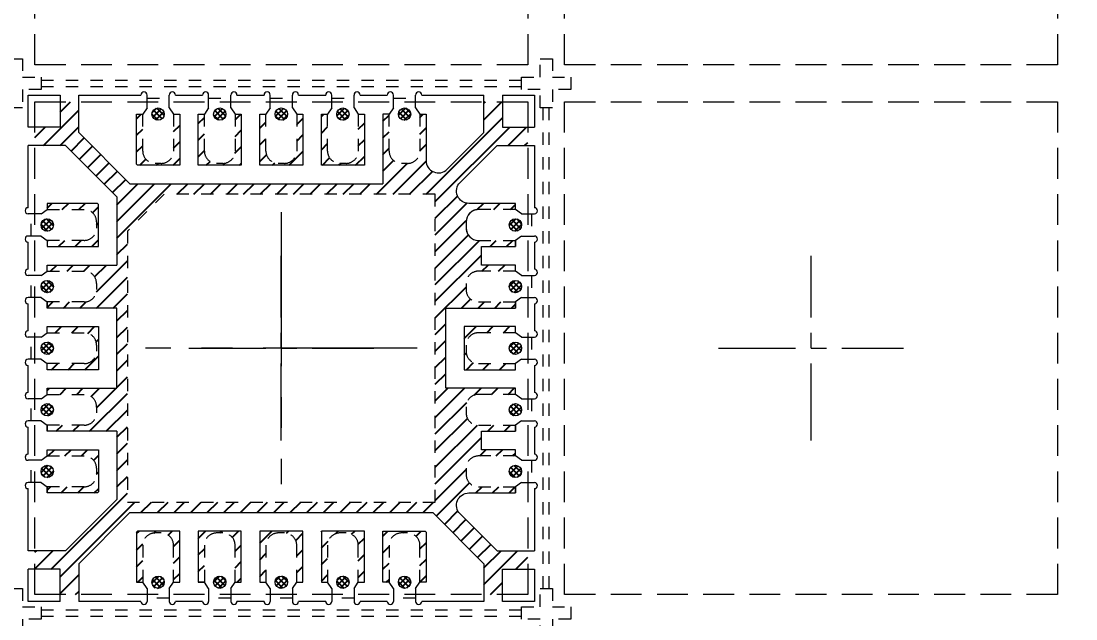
# Model space of a CAD drawing. Header units: millimetres. Extents: x -176 to -53, y -166 to -6.
# Drawn here: x -140.25 to -131.69, y -83.49 to -78.64 of the extents above; entities that cross this region are included whole.
import ezdxf

# ---------------------------------------------------------------- set-up
doc = ezdxf.new("R2010")
doc.units = ezdxf.units.MM
for name, pattern in [('CENTER', [2, 1.25, -0.25, 0.25, -0.25]), ('DASHED', [0.75, 0.5, -0.25]), ('HIDDEN', [0.375, 0.25, -0.125]), ('点画线', [18, 12, -2, 2, -2])]:
    doc.linetypes.add(name, pattern=pattern)
doc.layers.get('Defpoints').update_dxf_attribs({"lineweight": 18})
for name, color, linetype, lineweight in [('1', 7, 'Continuous', 18), ('1D', 4, 'Continuous', 18), ('2D', 4, 'Continuous', 18), ('PKG', 6, 'HIDDEN', 9), ('中心线层', 1, '点画线', 18), ('引线框架', 7, 'Continuous', 20)]:
    doc.layers.add(name, color=color, linetype=linetype, lineweight=lineweight)
for name, color, linetype in [('HALF ETCH ON TOP SIDE', 6, 'Continuous'), ('HATCH', 4, 'Continuous'), ('中心线', 1, 'CENTER'), ('标注', 4, 'Continuous')]:
    doc.layers.add(name, color=color, linetype=linetype)
doc.styles.add('宋体', font='SimSun.ttf')
doc.dimstyles.new('St. ZB', dxfattribs={"dimtxt": 1.25, "dimasz": 0.8, "dimexe": 0.3, "dimexo": 0.2, "dimgap": 0.3, "dimtad": 0, "dimdec": 3, "dimzin": 0, "dimdsep": 46, "dimtxsty": '宋体', "dimcen": 0.09, "dimdle": 1.6, "dimclrd": 7, "dimclre": 1, "dimclrt": 256, "dimadec": 0, "dimazin": 0, "dimtfac": 1, "dimtdec": 3, "dimtmove": 0, "dimatfit": 3, "dimfxl": 1, "dimtolj": 1, "dimtzin": 0, "dimarcsym": 0})
pattern_1 = [(45, (-187.38527, -90.59044), (-0.06735192, 0.06735192), [])]
pattern_2 = [(45, (-176.575557, -90.767293), (-0.02245064, 0.02245064), []), (135, (-176.575557, -90.767293), (-0.02245064, -0.02245064), [])]

# ---------------------------------------------------------------- blocks, each defined once
blk = doc.blocks.new('*D37')
at = {"layer": 'Defpoints', "color": 0, "transparency": 16777216}
for p in [(2203.7106, 712.4524), (2158.4985, 638.9782), (2164.9663, 638.9644)]:
    blk.add_point(p, dxfattribs=at)
at = {"layer": '标注', "color": 4, "linetype": 'Continuous', "lineweight": 5, "transparency": 16777216}
for p, q in [((2160.0985, 638.9782), (2158.4985, 638.9782)), ((2161.6985, 638.9644), (2160.0985, 638.9782)), ((2164.4663, 638.9644), (2161.6985, 638.9644))]:
    blk.add_line(p, q, dxfattribs=at)
at = {"layer": '标注', "lineweight": 0, "transparency": 16777216, "insert": (2149.7907, 638.9782), "char_height": 1.25, "attachment_point": 5, "style": '宋体'}
blk.add_mtext('\\A1;73.4880%%p0.300 TAPE', dxfattribs=at)
blk = doc.blocks.new('*D38')
at = {"layer": 'Defpoints', "color": 0, "transparency": 16777216}
for p in [(2203.7106, 712.4524), (2158.5773, 635.9498), (2165.4606, 635.9644)]:
    blk.add_point(p, dxfattribs=at)
at = {"layer": '标注', "color": 4, "linetype": 'Continuous', "lineweight": 5, "transparency": 16777216}
for p, q in [((2160.1773, 635.9498), (2158.5773, 635.9498)), ((2161.7773, 635.9644), (2160.1773, 635.9498)), ((2164.9606, 635.9644), (2161.7773, 635.9644))]:
    blk.add_line(p, q, dxfattribs=at)
at = {"layer": '标注', "lineweight": 0, "transparency": 16777216, "insert": (2155.704, 635.9498), "char_height": 1.25, "attachment_point": 5, "style": '宋体'}
blk.add_mtext('\\A1;76.488', dxfattribs=at)
blk = doc.blocks.new('*D45')
at = {"layer": 'Defpoints', "color": 0, "transparency": 16777216}
for p in [(2203.7106, 712.4524), (2158.0461, 647.4644), (2164.4606, 647.4644)]:
    blk.add_point(p, dxfattribs=at)
at = {"layer": '标注', "color": 4, "linetype": 'Continuous', "lineweight": 5, "transparency": 16777216}
blk.add_line((2163.9606, 647.4644), (2158.0461, 647.4644), dxfattribs=at)
at = {"layer": '标注', "lineweight": 0, "transparency": 16777216, "insert": (2155.1588, 647.4644), "char_height": 1.25, "attachment_point": 5, "style": '宋体'}
blk.add_mtext('\\A1;64.988', dxfattribs=at)
blk = doc.blocks.new('*D47')
at = {"layer": 'Defpoints', "color": 0, "transparency": 16777216}
for p in [(2203.7106, 712.4524), (2168.9606, 639.9644), (2167.6683, 632.4048)]:
    blk.add_point(p, dxfattribs=at)
at = {"layer": '标注', "color": 4, "linetype": 'Continuous', "lineweight": 5, "transparency": 16777216}
for p, q in [((2168.9606, 639.4644), (2168.9606, 635.6048)), ((2168.9606, 635.6048), (2167.6683, 634.0048)), ((2167.6683, 634.0048), (2167.6683, 632.4048))]:
    blk.add_line(p, q, dxfattribs=at)
at = {"layer": '标注', "lineweight": 0, "transparency": 16777216, "insert": (2167.6683, 629.521), "char_height": 1.25, "attachment_point": 5, "rotation": 90, "style": '宋体'}
blk.add_mtext('\\A1;34.750', dxfattribs=at)

msp = doc.modelspace()

# ---------------------------------------------------------------- hatches: boundary and pattern name
at = {"layer": 'HALF ETCH ON TOP SIDE'}
h = msp.add_hatch(dxfattribs=at)
h.set_pattern_fill('ANSI37', color=6, scale=0.01)
h.set_pattern_definition(pattern_2)
h.paths.add_polyline_path([(-139.1888, -79.3903, 1), (-139.0888, -79.3903, 1)])
h.paths.add_polyline_path([(-138.6888, -79.3903, 1), (-138.5888, -79.3903, 1)])
h.paths.add_polyline_path([(-138.1888, -79.3903, 1), (-138.0888, -79.3903, 1)])
h.paths.add_polyline_path([(-137.5888, -79.3903, 1), (-137.6888, -79.3903, 1)])
h.paths.add_polyline_path([(-137.1888, -79.3903, 1), (-137.0888, -79.3903, 1)])
h = msp.add_hatch(dxfattribs=at)
h.set_pattern_fill('ANSI37', color=6, scale=0.01)
h.set_pattern_definition(pattern_2)
h.paths.add_polyline_path([(-140.0388, -82.3404, 1), (-140.0388, -82.2404, 1)])
h.paths.add_polyline_path([(-140.0388, -81.8404, 1), (-140.0388, -81.7404, 1)])
h.paths.add_polyline_path([(-140.0388, -81.3404, 1), (-140.0388, -81.2404, 1)])
h.paths.add_polyline_path([(-140.0388, -80.7404, 1), (-140.0388, -80.8404, 1)])
h.paths.add_polyline_path([(-140.0388, -80.3404, 1), (-140.0388, -80.2404, 1)])
h = msp.add_hatch(dxfattribs=at)
h.set_pattern_fill('ANSI37', color=6, scale=0.01)
h.set_pattern_definition(pattern_2)
h.paths.add_polyline_path([(-136.2388, -82.3404, -1), (-136.2388, -82.2404, -1)])
h.paths.add_polyline_path([(-136.2388, -81.8404, -1), (-136.2388, -81.7404, -1)])
h.paths.add_polyline_path([(-136.2388, -81.3404, -1), (-136.2388, -81.2404, -1)])
h.paths.add_polyline_path([(-136.2388, -80.7404, -1), (-136.2388, -80.8404, -1)])
h.paths.add_polyline_path([(-136.2388, -80.3404, -1), (-136.2388, -80.2404, -1)])
h = msp.add_hatch(dxfattribs=at)
h.set_pattern_fill('ANSI37', color=6, scale=0.01)
h.set_pattern_definition(pattern_2)
h.paths.add_polyline_path([(-139.1888, -83.1903, -1), (-139.0888, -83.1903, -1)])
h.paths.add_polyline_path([(-138.6888, -83.1903, -1), (-138.5888, -83.1903, -1)])
h.paths.add_polyline_path([(-138.1888, -83.1903, -1), (-138.0888, -83.1903, -1)])
h.paths.add_polyline_path([(-137.5888, -83.1903, -1), (-137.6888, -83.1903, -1)])
h.paths.add_polyline_path([(-137.1888, -83.1903, -1), (-137.0888, -83.1903, -1)])
at = {"layer": 'HATCH'}
h = msp.add_hatch(dxfattribs=at)
h.set_pattern_fill('ANSI31', color=256, scale=0.03)
h.set_pattern_definition(pattern_1)
h.paths.add_polyline_path([(-140.1388, -79.4953), (-139.9548, -79.4953), (-139.9338, -79.4742), (-139.9338, -79.2903), (-139.7838, -79.2903), (-139.7838, -79.5393), (-139.3675, -79.9553), (-137.3138, -79.9553), (-137.3138, -79.3903), (-137.2638, -79.3903), (-137.2638, -79.6903, 0.414214), (-137.1638, -79.7903), (-137.1138, -79.7903, 0.414214), (-137.0138, -79.6903), (-137.0138, -79.3903), (-136.9638, -79.3903), (-136.9638, -79.7677, 0.668127), (-136.7931, -79.8384), (-136.4938, -79.5393), (-136.4938, -79.2903), (-136.3438, -79.2903), (-136.3438, -79.4953), (-136.1388, -79.4953), (-136.1388, -79.6453), (-136.3877, -79.6453), (-136.6872, -79.9446, 0.66823), (-136.6165, -80.1153), (-136.2388, -80.1153), (-136.2388, -80.1653), (-136.5388, -80.1653, 0.414214), (-136.6388, -80.2653), (-136.6388, -80.3153, 0.414214), (-136.5388, -80.4153), (-136.2388, -80.4153), (-136.2388, -80.4653), (-136.5138, -80.4653), (-136.5138, -80.6153), (-136.2388, -80.6153), (-136.2388, -80.6653), (-136.5388, -80.6653, 0.414214), (-136.6388, -80.7653), (-136.6388, -80.8153, 0.414214), (-136.5388, -80.9153), (-136.2388, -80.9153), (-136.2388, -80.9653), (-136.8038, -80.9653), (-136.8038, -81.6153), (-136.2388, -81.6153), (-136.2388, -81.6653), (-136.5388, -81.6653, 0.414214), (-136.6388, -81.7653), (-136.6388, -81.8153, 0.414214), (-136.5388, -81.9153), (-136.2388, -81.9153), (-136.2388, -81.9653), (-136.5138, -81.9653), (-136.5138, -82.1153), (-136.2388, -82.1153), (-136.2388, -82.1653), (-136.5388, -82.1653, 0.414214), (-136.6388, -82.2653), (-136.6388, -82.3153, 0.414214), (-136.5388, -82.4153), (-136.2388, -82.4153), (-136.2388, -82.4653), (-136.6165, -82.4653, 0.66823), (-136.6872, -82.6361), (-136.3877, -82.9353), (-136.1388, -82.9353), (-136.1388, -83.0853), (-136.3438, -83.0853), (-136.3438, -83.2903), (-136.4938, -83.2903), (-136.4938, -83.0414), (-136.91, -82.6253), (-139.3675, -82.6253), (-139.7838, -83.0414), (-139.7838, -83.2903), (-139.9338, -83.2903), (-139.9338, -83.0853), (-140.1388, -83.0853), (-140.1388, -82.9353), (-139.8898, -82.9353), (-139.4738, -82.5195), (-139.4738, -81.9653), (-140.0388, -81.9653), (-140.0388, -81.9153), (-139.7388, -81.9153, 0.414214), (-139.6388, -81.8153), (-139.6388, -81.7653, 0.414214), (-139.7388, -81.6653), (-140.0388, -81.6653), (-140.0388, -81.6153), (-139.4738, -81.6153), (-139.4738, -80.9653), (-140.0388, -80.9653), (-140.0388, -80.9153), (-139.7388, -80.9153, 0.414214), (-139.6388, -80.8153), (-139.6388, -80.7653, 0.414214), (-139.7388, -80.6653), (-140.0388, -80.6653), (-140.0388, -80.6153), (-139.4738, -80.6153), (-139.4738, -80.0612), (-139.8898, -79.6453), (-140.1388, -79.6453)])
h.paths.add_polyline_path([(-139.3888, -80.3403), (-139.3888, -82.5403), (-136.8888, -82.5403), (-136.8888, -80.0403), (-139.0888, -80.0403)], flags=16)
h = msp.add_hatch(dxfattribs=at)
h.set_pattern_fill('ANSI31', color=256, scale=0.03)
h.set_pattern_definition(pattern_1)
h.paths.add_polyline_path([(-138.8138, -79.8053), (-138.8138, -79.3903), (-138.7638, -79.3903), (-138.7638, -79.6903, 0.414214), (-138.6638, -79.7903), (-138.6138, -79.7903, 0.414214), (-138.5138, -79.6903), (-138.5138, -79.3903), (-138.4638, -79.3903), (-138.4638, -79.8053)])
h.paths.add_polyline_path([(-139.3138, -79.3903), (-139.3138, -79.7969), (-139.3054, -79.8053), (-138.9638, -79.8053), (-138.9638, -79.3903), (-139.0138, -79.3903), (-139.0138, -79.6903, -0.414214), (-139.1138, -79.7903), (-139.1638, -79.7903, -0.414214), (-139.2638, -79.6903), (-139.2638, -79.3903)])
h.paths.add_polyline_path([(-138.3138, -79.8053), (-138.3138, -79.3903), (-138.2638, -79.3903), (-138.2638, -79.6903, 0.414214), (-138.1638, -79.7903), (-138.1138, -79.7903, 0.414214), (-138.0138, -79.6903), (-138.0138, -79.3903), (-137.9638, -79.3903), (-137.9638, -79.8053)])
h.paths.add_polyline_path([(-136.6538, -81.1153), (-136.6538, -81.4653), (-136.2388, -81.4653), (-136.2388, -81.4153), (-136.5388, -81.4153, -0.414214), (-136.6388, -81.3153), (-136.6388, -81.2653, -0.414214), (-136.5388, -81.1653), (-136.2388, -81.1653), (-136.2388, -81.1153)])
h.paths.add_polyline_path([(-137.8138, -79.3903), (-137.8138, -79.8053), (-137.4638, -79.8053), (-137.4638, -79.3903), (-137.5138, -79.3903), (-137.5138, -79.6903, -0.414214), (-137.6138, -79.7903), (-137.6638, -79.7903, -0.414214), (-137.7638, -79.6903), (-137.7638, -79.3903)])
h.paths.add_polyline_path([(-138.3138, -82.7753), (-138.3138, -83.1903), (-138.2638, -83.1903), (-138.2638, -82.8903, -0.414214), (-138.1638, -82.7903), (-138.1138, -82.7903, -0.414214), (-138.0138, -82.8903), (-138.0138, -83.1903), (-137.9638, -83.1903), (-137.9638, -82.7753)])
h.paths.add_polyline_path([(-137.3138, -83.1903), (-137.3138, -82.7753), (-136.9722, -82.7753), (-136.9638, -82.7837), (-136.9638, -83.1903), (-137.0138, -83.1903), (-137.0138, -82.8903, 0.414214), (-137.1138, -82.7903), (-137.1638, -82.7903, 0.414214), (-137.2638, -82.8903), (-137.2638, -83.1903)])
h.paths.add_polyline_path([(-137.8138, -82.7753), (-137.8138, -83.1903), (-137.7638, -83.1903), (-137.7638, -82.8903, -0.414214), (-137.6638, -82.7903), (-137.6138, -82.7903, -0.414214), (-137.5138, -82.8903), (-137.5138, -83.1903), (-137.4638, -83.1903), (-137.4638, -82.7753)])
h.paths.add_polyline_path([(-138.8138, -82.7753), (-138.8138, -83.1903), (-138.7638, -83.1903), (-138.7638, -82.8903, -0.414214), (-138.6638, -82.7903), (-138.6138, -82.7903, -0.414214), (-138.5138, -82.8903), (-138.5138, -83.1903), (-138.4638, -83.1903), (-138.4638, -82.7753)])
h.paths.add_polyline_path([(-140.0388, -82.1653), (-139.7388, -82.1653, -0.414214), (-139.6388, -82.2653), (-139.6388, -82.3153, -0.414214), (-139.7388, -82.4153), (-140.0388, -82.4153), (-140.0388, -82.4653), (-139.6322, -82.4653), (-139.6238, -82.4569), (-139.6238, -82.1153), (-140.0388, -82.1153)])
h.paths.add_polyline_path([(-139.3138, -82.7837), (-139.3138, -83.1903), (-139.2638, -83.1903), (-139.2638, -82.8903, -0.414214), (-139.1638, -82.7903), (-139.1138, -82.7903, -0.414214), (-139.0138, -82.8903), (-139.0138, -83.1903), (-138.9638, -83.1903), (-138.9638, -82.7753), (-139.3054, -82.7753)])
h.paths.add_polyline_path([(-140.0388, -81.1653), (-140.0388, -81.1153), (-139.6238, -81.1153), (-139.6238, -81.4653), (-140.0388, -81.4653), (-140.0388, -81.4153), (-139.7388, -81.4153, 0.414214), (-139.6388, -81.3153), (-139.6388, -81.2653, 0.414214), (-139.7388, -81.1653)])
h.paths.add_polyline_path([(-140.0388, -80.1653), (-140.0388, -80.1153), (-139.6322, -80.1153), (-139.6238, -80.1237), (-139.6238, -80.4653), (-140.0388, -80.4653), (-140.0388, -80.4153), (-139.7388, -80.4153, 0.414214), (-139.6388, -80.3153), (-139.6388, -80.2653, 0.414214), (-139.7388, -80.1653)])

# ---------------------------------------------------------------- linework, layer by layer
at = {"layer": '1', "color": 7, "lineweight": 13}
for p, q in [((-140.1938, -79.4953, -0.0291), (-140.1938, -79.2353, -0.0291)), ((-140.1938, -79.2353, -0.0291), (-139.9338, -79.2353, -0.0291)), ((-136.3438, -79.2353, -0.0291), (-136.0838, -79.2353, -0.0291)), ((-136.0838, -79.2353, -0.0291), (-136.0838, -79.4953, -0.0291))]:
    msp.add_line(p, q, dxfattribs=at)
at = {"layer": '1', "lineweight": 13}
for p, q in [((-139.7838, -79.5393, -0.0291), (-139.7838, -79.2353, -0.0291)), ((-136.4938, -79.5393, -0.0291), (-136.4938, -79.2353, -0.0291)), ((-139.8898, -79.6453, -0.0291), (-140.1938, -79.6453, -0.0291)), ((-136.3877, -79.6453, -0.0291), (-136.0838, -79.6453, -0.0291)), ((-139.8898, -82.9353, -0.0291), (-140.1938, -82.9353, -0.0291)), ((-136.3877, -82.9353, -0.0291), (-136.0838, -82.9353, -0.0291)), ((-139.7838, -83.0414, -0.0291), (-139.7838, -83.3453, -0.0291)), ((-136.4938, -83.0414, -0.0291), (-136.4938, -83.3453, -0.0291)), ((-140.1938, -83.3453, -0.0291), (-140.1938, -83.0853, -0.0291)), ((-139.9338, -83.3453, -0.0291), (-140.1938, -83.3453, -0.0291))]:
    msp.add_line(p, q, dxfattribs=at)
at = {"layer": '1', "lineweight": 13, "elevation": -0.0291}
for points in [[(-139.9338, -79.2353), (-139.9338, -79.4953), (-140.1938, -79.4953)], [(-136.3438, -79.2353), (-136.3438, -79.4953), (-136.0838, -79.4953)], [(-139.9338, -83.3453), (-139.9338, -83.0853), (-140.1938, -83.0853)]]:
    msp.add_lwpolyline(points, dxfattribs=at)
msp.add_lwpolyline([(-136.3438, -83.3453), (-136.3438, -83.0853), (-136.0838, -83.0853), (-136.0838, -83.3453)], close=True, dxfattribs=at)
at = {"layer": '1D', "linetype": 'HIDDEN', "ltscale": 0.1, "elevation": -0.0291}
for points in [[(-139.2288, -79.2603), (-139.0488, -79.2603)], [(-138.7288, -79.2603), (-138.5488, -79.2603)], [(-138.2288, -79.2603), (-138.0488, -79.2603)], [(-137.7288, -79.2603), (-137.5488, -79.2603)], [(-137.2288, -79.2603), (-137.0488, -79.2603)], [(-140.1688, -80.3803), (-140.1688, -80.2003)], [(-136.1088, -80.2003), (-136.1088, -80.3803)], [(-140.1688, -80.8803), (-140.1688, -80.7003)], [(-136.1088, -80.7003), (-136.1088, -80.8803)], [(-140.1688, -81.3803), (-140.1688, -81.2003)], [(-136.1088, -81.2003), (-136.1088, -81.3803)], [(-140.1688, -81.8803), (-140.1688, -81.7003)], [(-136.1088, -81.7003), (-136.1088, -81.8803)], [(-140.1688, -82.3803), (-140.1688, -82.2003)], [(-136.1088, -82.2003), (-136.1088, -82.3803)], [(-139.0488, -83.3203), (-139.2288, -83.3203)], [(-138.5488, -83.3203), (-138.7288, -83.3203)], [(-138.0488, -83.3203), (-138.2288, -83.3203)], [(-137.5488, -83.3203), (-137.7288, -83.3203)], [(-137.0488, -83.3203), (-137.2288, -83.3203)]]:
    msp.add_lwpolyline(points, dxfattribs=at)
for points in [[(-139.0138, -79.3903), (-139.0138, -79.6903, -0.414214), (-139.1138, -79.7903), (-139.1638, -79.7903, -0.414214), (-139.2638, -79.6903), (-139.2638, -79.3903)], [(-138.5138, -79.3903), (-138.5138, -79.6903, -0.414214), (-138.6138, -79.7903), (-138.6638, -79.7903, -0.414214), (-138.7638, -79.6903), (-138.7638, -79.3903)], [(-138.0138, -79.3903), (-138.0138, -79.6903, -0.414214), (-138.1138, -79.7903), (-138.1638, -79.7903, -0.414214), (-138.2638, -79.6903), (-138.2638, -79.3903)], [(-137.5138, -79.3903), (-137.5138, -79.6903, -0.414214), (-137.6138, -79.7903), (-137.6638, -79.7903, -0.414214), (-137.7638, -79.6903), (-137.7638, -79.3903)], [(-137.0138, -79.3903), (-137.0138, -79.6903, -0.414214), (-137.1138, -79.7903), (-137.1638, -79.7903, -0.414214), (-137.2638, -79.6903), (-137.2638, -79.3903)], [(-140.0388, -80.1653), (-139.7388, -80.1653, -0.414214), (-139.6388, -80.2653), (-139.6388, -80.3153, -0.414214), (-139.7388, -80.4153), (-140.0388, -80.4153)], [(-136.2388, -80.1653), (-136.5388, -80.1653, 0.414214), (-136.6388, -80.2653), (-136.6388, -80.3153, 0.414214), (-136.5388, -80.4153), (-136.2388, -80.4153)], [(-140.0388, -80.6653), (-139.7388, -80.6653, -0.414214), (-139.6388, -80.7653), (-139.6388, -80.8153, -0.414214), (-139.7388, -80.9153), (-140.0388, -80.9153)], [(-136.2388, -80.6653), (-136.5388, -80.6653, 0.414214), (-136.6388, -80.7653), (-136.6388, -80.8153, 0.414214), (-136.5388, -80.9153), (-136.2388, -80.9153)], [(-140.0388, -81.1653), (-139.7388, -81.1653, -0.414214), (-139.6388, -81.2653), (-139.6388, -81.3153, -0.414214), (-139.7388, -81.4153), (-140.0388, -81.4153)], [(-136.2388, -81.1653), (-136.5388, -81.1653, 0.414214), (-136.6388, -81.2653), (-136.6388, -81.3153, 0.414214), (-136.5388, -81.4153), (-136.2388, -81.4153)], [(-140.0388, -81.6653), (-139.7388, -81.6653, -0.414214), (-139.6388, -81.7653), (-139.6388, -81.8153, -0.414214), (-139.7388, -81.9153), (-140.0388, -81.9153)], [(-136.2388, -81.6653), (-136.5388, -81.6653, 0.414214), (-136.6388, -81.7653), (-136.6388, -81.8153, 0.414214), (-136.5388, -81.9153), (-136.2388, -81.9153)], [(-140.0388, -82.1653), (-139.7388, -82.1653, -0.414214), (-139.6388, -82.2653), (-139.6388, -82.3153, -0.414214), (-139.7388, -82.4153), (-140.0388, -82.4153)], [(-136.2388, -82.1653), (-136.5388, -82.1653, 0.414214), (-136.6388, -82.2653), (-136.6388, -82.3153, 0.414214), (-136.5388, -82.4153), (-136.2388, -82.4153)], [(-139.0138, -83.1903), (-139.0138, -82.8903, 0.414214), (-139.1138, -82.7903), (-139.1638, -82.7903, 0.414214), (-139.2638, -82.8903), (-139.2638, -83.1903)], [(-138.5138, -83.1903), (-138.5138, -82.8903, 0.414214), (-138.6138, -82.7903), (-138.6638, -82.7903, 0.414214), (-138.7638, -82.8903), (-138.7638, -83.1903)], [(-138.0138, -83.1903), (-138.0138, -82.8903, 0.414214), (-138.1138, -82.7903), (-138.1638, -82.7903, 0.414214), (-138.2638, -82.8903), (-138.2638, -83.1903)], [(-137.5138, -83.1903), (-137.5138, -82.8903, 0.414214), (-137.6138, -82.7903), (-137.6638, -82.7903, 0.414214), (-137.7638, -82.8903), (-137.7638, -83.1903)], [(-137.0138, -83.1903), (-137.0138, -82.8903, 0.414214), (-137.1138, -82.7903), (-137.1638, -82.7903, 0.414214), (-137.2638, -82.8903), (-137.2638, -83.1903)]]:
    msp.add_lwpolyline(points, format="xyb", dxfattribs=at)
msp.add_lwpolyline([(-139.3888, -82.5403), (-136.8888, -82.5403), (-136.8888, -80.0403), (-139.0888, -80.0403), (-139.3888, -80.3403)], close=True, dxfattribs=at)
at = {"layer": '2D', "color": 4, "linetype": 'HIDDEN', "lineweight": 0, "ltscale": 0.05}
for p, q in [((-140.0888, -79.1153, -0.0291), (-136.1888, -79.1153, -0.0291)), ((-140.0888, -79.1653, -0.0291), (-136.1888, -79.1653, -0.0291)), ((-136.0138, -83.2403, -0.0291), (-136.0138, -79.3403, -0.0291)), ((-135.9638, -83.2403, -0.0291), (-135.9638, -79.3403, -0.0291)), ((-140.0888, -83.4153, -0.0291), (-136.1888, -83.4153, -0.0291)), ((-140.0888, -83.4653, -0.0291), (-136.1888, -83.4653, -0.0291))]:
    msp.add_line(p, q, dxfattribs=at)
at = {"layer": '2D', "color": 4, "linetype": 'HIDDEN', "lineweight": 0, "ltscale": 0.05, "elevation": -0.0291}
for points in [[(-140.3388, -78.9403), (-140.2388, -78.9403), (-140.2388, -79.0903), (-140.0888, -79.0903), (-140.0888, -79.1903), (-140.2388, -79.1903), (-140.2388, -79.3403), (-140.3388, -79.3403), (-140.3388, -79.1903), (-140.4888, -79.1903), (-140.4888, -79.0903), (-140.3388, -79.0903), (-140.3388, -78.9403)], [(-140.3388, -78.9403), (-140.2388, -78.9403), (-140.2388, -79.0903), (-140.0888, -79.0903), (-140.0888, -79.1903), (-140.2388, -79.1903), (-140.2388, -79.3403), (-140.3388, -79.3403), (-140.3388, -79.1903), (-140.4888, -79.1903), (-140.4888, -79.0903), (-140.3388, -79.0903), (-140.3388, -78.9403)], [(-136.0388, -78.9403), (-135.9388, -78.9403), (-135.9388, -79.0903), (-135.7888, -79.0903), (-135.7888, -79.1903), (-135.9388, -79.1903), (-135.9388, -79.3403), (-136.0388, -79.3403), (-136.0388, -79.1903), (-136.1888, -79.1903), (-136.1888, -79.0903), (-136.0388, -79.0903), (-136.0388, -78.9403)], [(-136.0388, -78.9403), (-135.9388, -78.9403), (-135.9388, -79.0903), (-135.7888, -79.0903), (-135.7888, -79.1903), (-135.9388, -79.1903), (-135.9388, -79.3403), (-136.0388, -79.3403), (-136.0388, -79.1903), (-136.1888, -79.1903), (-136.1888, -79.0903), (-136.0388, -79.0903), (-136.0388, -78.9403)], [(-140.3388, -83.2403), (-140.2388, -83.2403), (-140.2388, -83.3903), (-140.0888, -83.3903), (-140.0888, -83.4903), (-140.2388, -83.4903), (-140.2388, -83.6403), (-140.3388, -83.6403), (-140.3388, -83.4903), (-140.4888, -83.4903), (-140.4888, -83.3903), (-140.3388, -83.3903), (-140.3388, -83.2403)], [(-140.3388, -83.2403), (-140.2388, -83.2403), (-140.2388, -83.3903), (-140.0888, -83.3903), (-140.0888, -83.4903), (-140.2388, -83.4903), (-140.2388, -83.6403), (-140.3388, -83.6403), (-140.3388, -83.4903), (-140.4888, -83.4903), (-140.4888, -83.3903), (-140.3388, -83.3903), (-140.3388, -83.2403)], [(-136.0388, -83.2403), (-135.9388, -83.2403), (-135.9388, -83.3903), (-135.7888, -83.3903), (-135.7888, -83.4903), (-135.9388, -83.4903), (-135.9388, -83.6403), (-136.0388, -83.6403), (-136.0388, -83.4903), (-136.1888, -83.4903), (-136.1888, -83.3903), (-136.0388, -83.3903), (-136.0388, -83.2403)], [(-136.0388, -83.2403), (-135.9388, -83.2403), (-135.9388, -83.3903), (-135.7888, -83.3903), (-135.7888, -83.4903), (-135.9388, -83.4903), (-135.9388, -83.6403), (-136.0388, -83.6403), (-136.0388, -83.4903), (-136.1888, -83.4903), (-136.1888, -83.3903), (-136.0388, -83.3903), (-136.0388, -83.2403)]]:
    msp.add_lwpolyline(points, dxfattribs=at)
at = {"layer": 'PKG', "color": 2, "linetype": 'DASHED', "lineweight": 0, "ltscale": 0.5, "elevation": -0.0291}
for points in [[(-140.1388, -74.9903), (-136.1388, -74.9903), (-136.1388, -78.9903), (-140.1388, -78.9903)], [(-135.8388, -74.9903), (-131.8388, -74.9903), (-131.8388, -78.9903), (-135.8388, -78.9903)], [(-136.1388, -83.2903), (-140.1388, -83.2903), (-140.1388, -79.2903), (-136.1388, -79.2903)], [(-135.8388, -79.2903), (-131.8388, -79.2903), (-131.8388, -83.2903), (-135.8388, -83.2903)]]:
    msp.add_lwpolyline(points, close=True, dxfattribs=at)
at = {"layer": '中心线', "color": 1, "lineweight": 13, "ltscale": 0.5}
for p, q in [((-138.1388, -82.0403, -0.0291), (-138.1388, -80.5403, -0.0291)), ((-138.8888, -81.2903, -0.0291), (-137.3888, -81.2903, -0.0291))]:
    msp.add_line(p, q, dxfattribs=at)
at = {"layer": '中心线', "color": 1, "linetype": 'CENTER', "lineweight": 0, "ltscale": 0.5}
for p, q in [((-133.8388, -82.0403, -0.0291), (-133.8388, -80.5403, -0.0291)), ((-134.5888, -81.2903, -0.0291), (-133.0888, -81.2903, -0.0291))]:
    msp.add_line(p, q, dxfattribs=at)
at = {"layer": '中心线层', "linetype": 'CENTER', "lineweight": 0}
for p, q in [((-138.1388, -80.1875, -0.0291), (-138.1388, -82.3932, -0.0291)), ((-137.0359, -81.2903, -0.0291), (-139.2416, -81.2903, -0.0291))]:
    msp.add_line(p, q, dxfattribs=at)
at = {"layer": '引线框架'}
for p, q in [((-139.7838, -79.2353, -0.0291), (-139.2788, -79.2353, -0.0291)), ((-139.2288, -79.3403, -0.0291), (-139.2288, -79.2353, -0.0291)), ((-139.0488, -79.2353, -0.0291), (-139.0488, -79.2353, -0.0291)), ((-139.0488, -79.3403, -0.0291), (-139.0488, -79.2353, -0.0291)), ((-138.9988, -79.2353, -0.0291), (-138.7788, -79.2353, -0.0291)), ((-138.7288, -79.3403, -0.0291), (-138.7288, -79.2353, -0.0291)), ((-138.5488, -79.3403, -0.0291), (-138.5488, -79.2353, -0.0291)), ((-138.4988, -79.2353, -0.0291), (-138.2788, -79.2353, -0.0291)), ((-138.2288, -79.3403, -0.0291), (-138.2288, -79.2353, -0.0291)), ((-138.0488, -79.3403, -0.0291), (-138.0488, -79.2353, -0.0291)), ((-137.9988, -79.2353, -0.0291), (-137.7788, -79.2353, -0.0291)), ((-137.7288, -79.3403, -0.0291), (-137.7288, -79.2353, -0.0291)), ((-137.5488, -79.3403, -0.0291), (-137.5488, -79.2353, -0.0291)), ((-137.4988, -79.2353, -0.0291), (-137.2788, -79.2353, -0.0291)), ((-137.2288, -79.3403, -0.0291), (-137.2288, -79.2353, -0.0291)), ((-137.0488, -79.3403, -0.0291), (-137.0488, -79.2353, -0.0291)), ((-136.9988, -79.2353, -0.0291), (-136.4938, -79.2353, -0.0291)), ((-139.2288, -79.3403, -0.0291), (-139.2638, -79.3903, -0.0291)), ((-139.0488, -79.3403, -0.0291), (-139.0138, -79.3903, -0.0291)), ((-138.7288, -79.3403, -0.0291), (-138.7638, -79.3903, -0.0291)), ((-138.5488, -79.3403, -0.0291), (-138.5138, -79.3903, -0.0291)), ((-138.2288, -79.3403, -0.0291), (-138.2638, -79.3903, -0.0291)), ((-138.0488, -79.3403, -0.0291), (-138.0138, -79.3903, -0.0291)), ((-137.7288, -79.3403, -0.0291), (-137.7638, -79.3903, -0.0291)), ((-137.5488, -79.3403, -0.0291), (-137.5138, -79.3903, -0.0291)), ((-137.2288, -79.3403, -0.0291), (-137.2638, -79.3903, -0.0291)), ((-137.0488, -79.3403, -0.0291), (-137.0138, -79.3903, -0.0291)), ((-137.2638, -79.3903, -0.0291), (-137.3138, -79.3903, -0.0291)), ((-137.0138, -79.3903, -0.0291), (-136.9638, -79.3903, -0.0291)), ((-139.7838, -79.5393, -0.0291), (-139.3675, -79.9553, -0.0291)), ((-140.1938, -80.1503, -0.0291), (-140.1938, -79.6453, -0.0291)), ((-139.8898, -79.6453, -0.0291), (-139.4738, -80.0612, -0.0291)), ((-136.0838, -79.6453, -0.0291), (-136.0838, -80.1503, -0.0291)), ((-139.3138, -79.7969, -0.0291), (-139.3054, -79.8053, -0.0291)), ((-139.3675, -79.9553, -0.0291), (-137.3138, -79.9553, -0.0291)), ((-139.6322, -80.1153, -0.0291), (-139.6238, -80.1237, -0.0291)), ((-139.4738, -80.0612, -0.0291), (-139.4738, -80.6153, -0.0291)), ((-136.2388, -80.1653, -0.0291), (-136.2388, -80.1153, -0.0291)), ((-140.0888, -80.2003, -0.0291), (-140.1938, -80.2003, -0.0291)), ((-140.0888, -80.2003, -0.0291), (-140.0388, -80.1653, -0.0291)), ((-136.1888, -80.2003, -0.0291), (-136.2388, -80.1653, -0.0291)), ((-136.1888, -80.2003, -0.0291), (-136.0838, -80.2003, -0.0291)), ((-139.6388, -80.2653, -0.0291), (-139.6388, -80.3153, -0.0291)), ((-136.6388, -80.2653, -0.0291), (-136.6388, -80.3153, -0.0291)), ((-140.0888, -80.3803, -0.0291), (-140.1938, -80.3803, -0.0291)), ((-140.0888, -80.3803, -0.0291), (-140.0388, -80.4153, -0.0291)), ((-136.1888, -80.3803, -0.0291), (-136.2388, -80.4153, -0.0291)), ((-136.1888, -80.3803, -0.0291), (-136.0838, -80.3803, -0.0291)), ((-140.1938, -80.6503, -0.0291), (-140.1938, -80.4303, -0.0291)), ((-136.2388, -80.4153, -0.0291), (-136.2388, -80.4653, -0.0291)), ((-136.0838, -80.4303, -0.0291), (-136.0838, -80.6503, -0.0291)), ((-140.0388, -80.6653, -0.0291), (-140.0388, -80.6153, -0.0291)), ((-136.2388, -80.6653, -0.0291), (-136.2388, -80.6153, -0.0291)), ((-140.0888, -80.7003, -0.0291), (-140.1938, -80.7003, -0.0291)), ((-140.0888, -80.7003, -0.0291), (-140.0388, -80.6653, -0.0291)), ((-136.1888, -80.7003, -0.0291), (-136.2388, -80.6653, -0.0291)), ((-136.1888, -80.7003, -0.0291), (-136.0838, -80.7003, -0.0291)), ((-140.0888, -80.8803, -0.0291), (-140.1938, -80.8803, -0.0291)), ((-140.0888, -80.8803, -0.0291), (-140.0388, -80.9153, -0.0291)), ((-140.0388, -80.9153, -0.0291), (-140.0388, -80.9653, -0.0291)), ((-136.1888, -80.8803, -0.0291), (-136.2388, -80.9153, -0.0291)), ((-136.2388, -80.9153, -0.0291), (-136.2388, -80.9653, -0.0291)), ((-136.1888, -80.8803, -0.0291), (-136.0838, -80.8803, -0.0291)), ((-140.1938, -81.1503, -0.0291), (-140.1938, -80.9303, -0.0291)), ((-136.0838, -80.9303, -0.0291), (-136.0838, -81.1503, -0.0291)), ((-140.0888, -81.2003, -0.0291), (-140.0388, -81.1653, -0.0291)), ((-136.1888, -81.2003, -0.0291), (-136.2388, -81.1653, -0.0291)), ((-140.0888, -81.2003, -0.0291), (-140.1938, -81.2003, -0.0291)), ((-136.1888, -81.2003, -0.0291), (-136.0838, -81.2003, -0.0291)), ((-140.0888, -81.3803, -0.0291), (-140.1938, -81.3803, -0.0291)), ((-140.0888, -81.3803, -0.0291), (-140.0388, -81.4153, -0.0291)), ((-136.1888, -81.3803, -0.0291), (-136.2388, -81.4153, -0.0291)), ((-136.1888, -81.3803, -0.0291), (-136.0838, -81.3803, -0.0291)), ((-140.1938, -81.6503, -0.0291), (-140.1938, -81.4303, -0.0291)), ((-136.0838, -81.4303, -0.0291), (-136.0838, -81.6503, -0.0291)), ((-140.0888, -81.7003, -0.0291), (-140.0388, -81.6653, -0.0291)), ((-140.0388, -81.6653, -0.0291), (-140.0388, -81.6153, -0.0291)), ((-136.2388, -81.6653, -0.0291), (-136.2388, -81.6153, -0.0291)), ((-136.1888, -81.7003, -0.0291), (-136.2388, -81.6653, -0.0291)), ((-140.0888, -81.7003, -0.0291), (-140.1938, -81.7003, -0.0291)), ((-136.1888, -81.7003, -0.0291), (-136.0838, -81.7003, -0.0291)), ((-140.0888, -81.8803, -0.0291), (-140.1938, -81.8803, -0.0291)), ((-140.1938, -82.1503, -0.0291), (-140.1938, -81.9303, -0.0291)), ((-140.0888, -81.8803, -0.0291), (-140.0388, -81.9153, -0.0291)), ((-140.0388, -81.9153, -0.0291), (-140.0388, -81.9653, -0.0291)), ((-136.1888, -81.8803, -0.0291), (-136.2388, -81.9153, -0.0291)), ((-136.2388, -81.9153, -0.0291), (-136.2388, -81.9653, -0.0291)), ((-136.1888, -81.8803, -0.0291), (-136.0838, -81.8803, -0.0291)), ((-136.0838, -81.9303, -0.0291), (-136.0838, -82.1503, -0.0291)), ((-139.4738, -81.9653, -0.0291), (-139.4738, -82.5195, -0.0291)), ((-140.0888, -82.2003, -0.0291), (-140.0388, -82.1653, -0.0291)), ((-140.0388, -82.1653, -0.0291), (-140.0388, -82.1153, -0.0291)), ((-136.2388, -82.1653, -0.0291), (-136.2388, -82.1153, -0.0291)), ((-136.1888, -82.2003, -0.0291), (-136.2388, -82.1653, -0.0291)), ((-140.0888, -82.2003, -0.0291), (-140.1938, -82.2003, -0.0291)), ((-136.1888, -82.2003, -0.0291), (-136.0838, -82.2003, -0.0291)), ((-140.0888, -82.3803, -0.0291), (-140.1938, -82.3803, -0.0291)), ((-140.1938, -82.9353, -0.0291), (-140.1938, -82.4303, -0.0291)), ((-140.0888, -82.3803, -0.0291), (-140.0388, -82.4153, -0.0291)), ((-140.0388, -82.4153, -0.0291), (-140.0388, -82.4653, -0.0291)), ((-136.1888, -82.3803, -0.0291), (-136.2388, -82.4153, -0.0291)), ((-136.2388, -82.4153, -0.0291), (-136.2388, -82.4653, -0.0291)), ((-136.1888, -82.3803, -0.0291), (-136.0838, -82.3803, -0.0291)), ((-136.0838, -82.4303, -0.0291), (-136.0838, -82.9353, -0.0291)), ((-139.8898, -82.9353, -0.0291), (-139.4738, -82.5195, -0.0291)), ((-139.6322, -82.4653, -0.0291), (-139.6238, -82.4569, -0.0291)), ((-139.7838, -83.0414, -0.0291), (-139.3675, -82.6253, -0.0291)), ((-139.3675, -82.6253, -0.0291), (-136.91, -82.6253, -0.0291)), ((-136.4938, -83.0414, -0.0291), (-136.91, -82.6253, -0.0291)), ((-139.3138, -82.7837, -0.0291), (-139.3054, -82.7753, -0.0291)), ((-136.9638, -82.7837, -0.0291), (-136.9722, -82.7753, -0.0291)), ((-139.2288, -83.2403, -0.0291), (-139.2638, -83.1903, -0.0291)), ((-139.0488, -83.2403, -0.0291), (-139.0138, -83.1903, -0.0291)), ((-138.7638, -83.1903, -0.0291), (-138.8138, -83.1903, -0.0291)), ((-138.7288, -83.2403, -0.0291), (-138.7638, -83.1903, -0.0291)), ((-138.5488, -83.2403, -0.0291), (-138.5138, -83.1903, -0.0291)), ((-138.5138, -83.1903, -0.0291), (-138.4638, -83.1903, -0.0291)), ((-138.2288, -83.2403, -0.0291), (-138.2638, -83.1903, -0.0291)), ((-138.0488, -83.2403, -0.0291), (-138.0138, -83.1903, -0.0291)), ((-137.7288, -83.2403, -0.0291), (-137.7638, -83.1903, -0.0291)), ((-137.5488, -83.2403, -0.0291), (-137.5138, -83.1903, -0.0291)), ((-137.2288, -83.2403, -0.0291), (-137.2638, -83.1903, -0.0291)), ((-137.0488, -83.2403, -0.0291), (-137.0138, -83.1903, -0.0291)), ((-139.2288, -83.2403, -0.0291), (-139.2288, -83.3453, -0.0291)), ((-139.0488, -83.2403, -0.0291), (-139.0488, -83.3453, -0.0291)), ((-138.7288, -83.2403, -0.0291), (-138.7288, -83.3453, -0.0291)), ((-138.5488, -83.2403, -0.0291), (-138.5488, -83.3453, -0.0291)), ((-138.2288, -83.2403, -0.0291), (-138.2288, -83.3453, -0.0291)), ((-138.0488, -83.2403, -0.0291), (-138.0488, -83.3453, -0.0291)), ((-137.7288, -83.2403, -0.0291), (-137.7288, -83.3453, -0.0291)), ((-137.5488, -83.2403, -0.0291), (-137.5488, -83.3453, -0.0291)), ((-137.2288, -83.2403, -0.0291), (-137.2288, -83.3453, -0.0291)), ((-137.0488, -83.2403, -0.0291), (-137.0488, -83.3453, -0.0291)), ((-139.2788, -83.3453, -0.0291), (-139.7838, -83.3453, -0.0291)), ((-138.7788, -83.3453, -0.0291), (-138.9988, -83.3453, -0.0291)), ((-138.2788, -83.3453, -0.0291), (-138.4988, -83.3453, -0.0291)), ((-137.7788, -83.3453, -0.0291), (-137.9988, -83.3453, -0.0291)), ((-137.2788, -83.3453, -0.0291), (-137.4988, -83.3453, -0.0291)), ((-136.4938, -83.3453, -0.0291), (-136.9988, -83.3453, -0.0291))]:
    msp.add_line(p, q, dxfattribs=at)
at = {"layer": '引线框架', "elevation": -0.0291}
for points in [[(-139.3138, -79.7969), (-139.3138, -79.3903), (-139.2638, -79.3903)], [(-139.0138, -79.3903), (-138.9638, -79.3903), (-138.9638, -79.8053), (-139.3054, -79.8053)], [(-138.5138, -79.3903), (-138.4638, -79.3903), (-138.4638, -79.8053), (-138.8138, -79.8053), (-138.8138, -79.3903), (-138.7638, -79.3903)], [(-138.0138, -79.3903), (-137.9638, -79.3903), (-137.9638, -79.8053), (-138.3138, -79.8053), (-138.3138, -79.3903), (-138.2638, -79.3903)], [(-137.5138, -79.3903), (-137.4638, -79.3903), (-137.4638, -79.8053), (-137.8138, -79.8053), (-137.8138, -79.3903), (-137.7638, -79.3903)], [(-137.2638, -79.3903), (-137.3138, -79.3903), (-137.3138, -79.9553)], [(-139.6322, -80.1153), (-140.0388, -80.1153), (-140.0388, -80.1653)], [(-140.0388, -80.4153), (-140.0388, -80.4653), (-139.6238, -80.4653), (-139.6238, -80.1237)], [(-136.2388, -80.6653), (-136.2388, -80.6153), (-136.5138, -80.6153), (-136.5138, -80.4653), (-136.2388, -80.4653), (-136.2388, -80.4153)], [(-140.0388, -80.6653), (-140.0388, -80.6153), (-139.4738, -80.6153)], [(-140.0388, -81.6653), (-140.0388, -81.6153), (-139.4738, -81.6153), (-139.4738, -80.9653), (-140.0388, -80.9653), (-140.0388, -80.9153)], [(-136.2388, -81.6653), (-136.2388, -81.6153), (-136.8038, -81.6153), (-136.8038, -80.9653), (-136.2388, -80.9653), (-136.2388, -80.9153)], [(-140.0388, -81.1653), (-140.0388, -81.1153), (-139.6238, -81.1153), (-139.6238, -81.4653), (-140.0388, -81.4653), (-140.0388, -81.4153)], [(-136.2388, -81.1653), (-136.2388, -81.1153), (-136.6538, -81.1153), (-136.6538, -81.4653), (-136.2388, -81.4653), (-136.2388, -81.4153)], [(-139.4738, -81.9653), (-140.0388, -81.9653), (-140.0388, -81.9153)], [(-136.2388, -82.1653), (-136.2388, -82.1153), (-136.5138, -82.1153), (-136.5138, -81.9653), (-136.2388, -81.9653), (-136.2388, -81.9153)], [(-140.0388, -82.1653), (-140.0388, -82.1153), (-139.6238, -82.1153), (-139.6238, -82.4569)], [(-139.6322, -82.4653), (-140.0388, -82.4653), (-140.0388, -82.4153)], [(-139.3138, -82.7837), (-139.3138, -83.1903), (-139.2638, -83.1903)], [(-139.0138, -83.1903), (-138.9638, -83.1903), (-138.9638, -82.7753), (-139.3054, -82.7753)], [(-138.5138, -83.1903), (-138.4638, -83.1903), (-138.4638, -82.7753), (-138.8138, -82.7753), (-138.8138, -83.1903), (-138.7638, -83.1903)], [(-138.0138, -83.1903), (-137.9638, -83.1903), (-137.9638, -82.7753), (-138.3138, -82.7753), (-138.3138, -83.1903), (-138.2638, -83.1903)], [(-137.5138, -83.1903), (-137.4638, -83.1903), (-137.4638, -82.7753), (-137.8138, -82.7753), (-137.8138, -83.1903), (-137.7638, -83.1903)], [(-137.2638, -83.1903), (-137.3138, -83.1903), (-137.3138, -82.7753), (-136.9722, -82.7753)], [(-136.9638, -82.7837), (-136.9638, -83.1903), (-137.0138, -83.1903)]]:
    msp.add_lwpolyline(points, dxfattribs=at)
for points in [[(-137.0138, -79.3903), (-136.9638, -79.3903), (-136.9638, -79.7677, 0.668127), (-136.7931, -79.8384), (-136.4938, -79.5393)], [(-136.2388, -80.1653), (-136.2388, -80.1153), (-136.6165, -80.1153, -0.66823), (-136.6872, -79.9446), (-136.3877, -79.6453)], [(-136.3877, -82.9353), (-136.6872, -82.6361, -0.66823), (-136.6165, -82.4653), (-136.2388, -82.4653), (-136.2388, -82.4153)]]:
    msp.add_lwpolyline(points, format="xyb", dxfattribs=at)
at = {"layer": '引线框架'}
for centre in [(-139.1388, -79.3903, -0.0291), (-138.6388, -79.3903, -0.0291), (-138.1388, -79.3903, -0.0291), (-137.6388, -79.3903, -0.0291), (-137.1388, -79.3903, -0.0291), (-140.0388, -80.2904, -0.0291), (-136.2388, -80.2904, -0.0291), (-140.0388, -80.7904, -0.0291), (-136.2388, -80.7904, -0.0291), (-140.0388, -81.2904, -0.0291), (-136.2388, -81.2904, -0.0291), (-140.0388, -81.7904, -0.0291), (-136.2388, -81.7904, -0.0291), (-140.0388, -82.2904, -0.0291), (-136.2388, -82.2904, -0.0291), (-139.1388, -83.1903, -0.0291), (-138.6388, -83.1903, -0.0291), (-138.1388, -83.1903, -0.0291), (-137.6388, -83.1903, -0.0291), (-137.1388, -83.1903, -0.0291)]:
    msp.add_circle(centre, 0.05, dxfattribs=at)
for centre, radius, start, end in [((-139.2538, -79.2353, -0.0291), 0.025, 0, 180), ((-139.0238, -79.2353, -0.0291), 0.025, 0, 180), ((-138.7538, -79.2353, -0.0291), 0.025, 0, 180), ((-138.5238, -79.2353, -0.0291), 0.025, 0, 180), ((-138.2538, -79.2353, -0.0291), 0.025, 0, 180), ((-138.0238, -79.2353, -0.0291), 0.025, 0, 180), ((-137.7538, -79.2353, -0.0291), 0.025, 0, 180), ((-137.5238, -79.2353, -0.0291), 0.025, 0, 180), ((-137.2538, -79.2353, -0.0291), 0.025, 0, 180), ((-137.0238, -79.2353, -0.0291), 0.025, 0, 180), ((-140.1938, -80.1753, -0.0291), 0.025, 90, 270), ((-136.5388, -80.2653, -0.0291), 0.1, 90, 180), ((-136.0838, -80.1753, -0.0291), 0.025, 270, 90), ((-136.5388, -80.3153, -0.0291), 0.1, 180, 270), ((-140.1938, -80.4053, -0.0291), 0.025, 90, 270), ((-136.0838, -80.4053, -0.0291), 0.025, 270, 90), ((-140.1938, -80.6753, -0.0291), 0.025, 90, 270), ((-136.0838, -80.6753, -0.0291), 0.025, 270, 90), ((-140.1938, -80.9053, -0.0291), 0.025, 90, 270), ((-136.0838, -80.9053, -0.0291), 0.025, 270, 90), ((-140.1938, -81.1753, -0.0291), 0.025, 90, 270), ((-136.0838, -81.1753, -0.0291), 0.025, 270, 90), ((-140.1938, -81.4053, -0.0291), 0.025, 90, 270), ((-136.0838, -81.4053, -0.0291), 0.025, 270, 90), ((-140.1938, -81.6753, -0.0291), 0.025, 90, 270), ((-136.0838, -81.6753, -0.0291), 0.025, 270, 90), ((-140.1938, -81.9053, -0.0291), 0.025, 90, 270), ((-136.0838, -81.9053, -0.0291), 0.025, 270, 90), ((-140.1938, -82.1753, -0.0291), 0.025, 90, 270), ((-136.0838, -82.1753, -0.0291), 0.025, 270, 90), ((-140.1938, -82.4053, -0.0291), 0.025, 90, 270), ((-136.0838, -82.4053, -0.0291), 0.025, 270, 90), ((-139.2538, -83.3453, -0.0291), 0.025, 180, 0), ((-139.0238, -83.3453, -0.0291), 0.025, 180, 0), ((-138.7538, -83.3453, -0.0291), 0.025, 180, 0), ((-138.5238, -83.3453, -0.0291), 0.025, 180, 0), ((-138.2538, -83.3453, -0.0291), 0.025, 180, 0), ((-138.0238, -83.3453, -0.0291), 0.025, 180, 0), ((-137.7538, -83.3453, -0.0291), 0.025, 180, 0), ((-137.5238, -83.3453, -0.0291), 0.025, 180, 0), ((-137.2538, -83.3453, -0.0291), 0.025, 180, 0), ((-137.0238, -83.3453, -0.0291), 0.025, 180, 0)]:
    msp.add_arc(centre, radius, start, end, dxfattribs=at)

# ---------------------------------------------------------------- dimensions: what is measured, and where the dimension line sits
at = {"layer": '标注', "lineweight": 0}
dim = msp.add_ordinate_dim(feature_location=(-151.0331, -91.4903, -0.0291), offset=(-6.4678, 0.0137), dtype=0, origin=(-112.2888, -18.0023, -0.0291), text='73.4880%%p0.300 TAPE', dimstyle='St. ZB', override={"dimexo": 0.5, "dimtxsty": '宋体', "dimsah": 1, "dimclrd": 1, "dimclre": 4, "dimlwe": 5}, dxfattribs=at)
dim.commit()
dim.dimension.update_dxf_attribs({"geometry": '*D37', "text_midpoint": (-166.2087, -91.4766, -0.0291), "insert": (-2315.9994, -730.4548, -0.0291)})
for feature_location, offset, dtype, override, picture, middle in [((-151.5388, -82.9903, -0.0291), (-6.4146, 0), 0, {"dimexo": 0.5, "dimtxsty": '宋体', "dimsah": 1, "dimclrd": 1, "dimclre": 4, "dimlwe": 5}, '*D45', (-160.8406, -82.9903, -0.0291)), ((-150.5388, -94.4903, -0.0291), (-6.8833, -0.0147), 0, {"dimexo": 0.5, "dimtxsty": '宋体', "dimsah": 1, "dimclrd": 1, "dimclre": 4, "dimlwe": 5}, '*D38', (-160.2954, -94.505, -0.0291)), ((-147.0388, -90.4903, -0.0291), (-1.2923, -7.5597), 1, {"dimexo": 0.5, "dimsah": 1, "dimclrd": 1, "dimclre": 4, "dimlwe": 5}, '*D47', (-148.331, -100.9338, -0.0291))]:
    dim = msp.add_ordinate_dim(feature_location=feature_location, offset=offset, dtype=dtype, origin=(-112.2888, -18.0023, -0.0291), dimstyle='St. ZB', override=override, dxfattribs=at)
    dim.commit()
    dim.dimension.update_dxf_attribs({"geometry": picture, "text_midpoint": middle, "insert": (-2315.9994, -730.4548, -0.0291)})

doc.saveas('drawing.dxf')
